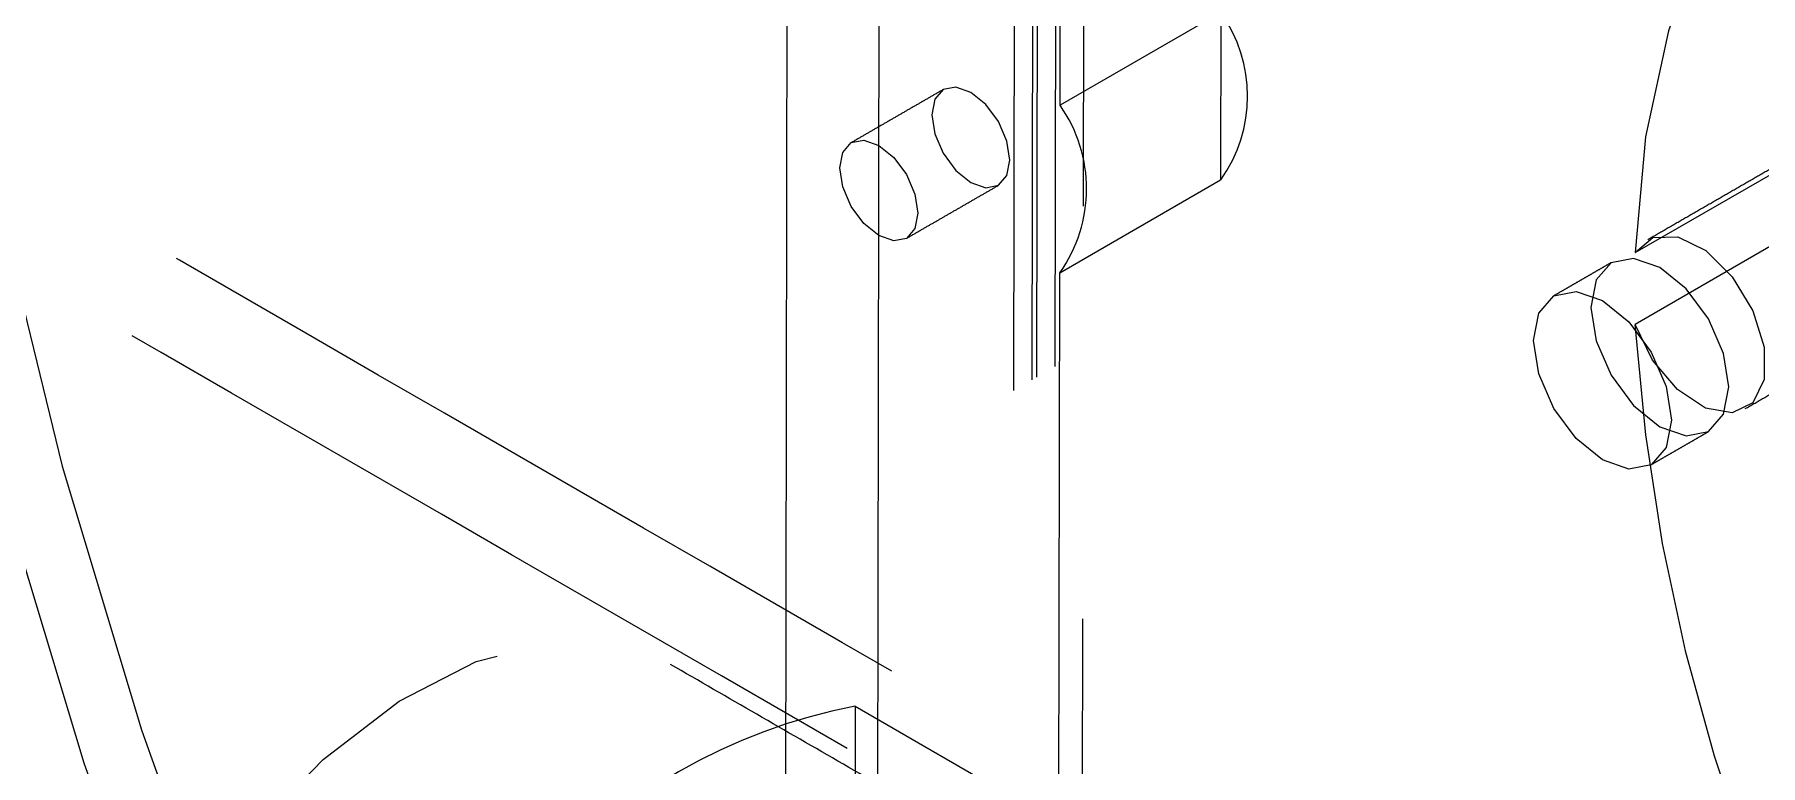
# Model space of a CAD drawing. Header units: millimetres. Extents: x 11 to 421, y 5 to 275.
# Drawn here: x 151.054 to 153.709, y 55.759 to 56.884 of the extents above; entities that cross this region are included whole.
import ezdxf

# ---------------------------------------------------------------- set-up
doc = ezdxf.new("R2010")
doc.units = ezdxf.units.MM
doc.linetypes.add('HIDDEN', pattern=[1.905, 1.27, -0.635])

msp = doc.modelspace()

# ---------------------------------------------------------------- linework, layer by layer
at = {"color": 7, "linetype": 'Continuous', "lineweight": 15}
for p, q in [((152.3457, 52.4076), (152.356, 58.7532)), ((152.2042, 52.3259), (152.2146, 58.6716)), ((152.6315, 56.7751), (152.634, 58.3329)), ((152.879, 56.918), (152.6315, 56.7751)), ((152.879, 56.918), (152.8785, 56.6603)), ((152.6311, 56.5174), (152.8785, 56.6603)), ((152.6281, 54.7108), (152.6311, 56.5174))]:
    msp.add_line(p, q, dxfattribs=at)
at = {"color": 7, "linetype": 'HIDDEN', "lineweight": 0}
for p, q in [((152.5823, 52.5427), (152.5914, 58.09)), ((152.554, 52.5264), (152.5631, 58.0736)), ((152.6177, 52.563), (152.6266, 58.0287)), ((152.5895, 52.5467), (152.5984, 58.0124)), ((152.6689, 57.8898), (152.6603, 52.5873)), ((153.5159, 56.5484), (153.7281, 56.6709)), ((153.7279, 56.5603), (153.5158, 56.4378)), ((152.3164, 55.8504), (153.8721, 54.9524)), ((152.3164, 55.8504), (152.3164, 55.7281))]:
    msp.add_line(p, q, dxfattribs=at)
at = {"color": 7, "linetype": 'Continuous', "lineweight": 15, "flags": 128}
for points in [[(151.9175, 60.4793), (151.835, 60.4288), (151.6284, 60.2738), (151.4413, 60.0893), (151.2749, 59.8767), (151.1303, 59.6372), (151.0083, 59.3724), (150.9099, 59.0839), (150.8354, 58.7736), (150.7856, 58.4434), (150.7606, 58.0954), (150.7606, 57.7318), (150.7856, 57.3549), (150.8354, 56.9672), (150.9099, 56.5709), (151.0083, 56.1687), (151.1303, 55.7631), (151.2749, 55.3567), (151.4413, 54.9519), (151.6284, 54.5515), (151.835, 54.1579), (152.0598, 53.7736), (152.2062, 53.5433)], [(151.3633, 59.9277), (151.2187, 59.6882), (151.0967, 59.4234), (150.9983, 59.1349), (150.9238, 58.8246), (150.874, 58.4944), (150.849, 58.1464), (150.849, 57.7828), (150.874, 57.406), (150.9238, 57.0182), (150.9983, 56.6219), (151.0967, 56.2197), (151.2187, 55.8141), (151.3633, 55.4077), (151.5297, 55.003), (151.7167, 54.6025), (151.9234, 54.2089), (152.1482, 53.8246), (152.2065, 53.7311)], [(152.4944, 56.795), (152.4714, 56.803), (152.4518, 56.7993), (152.4388, 56.7844), (152.4342, 56.7605), (152.4387, 56.7313), (152.4517, 56.7012), (152.4712, 56.6749), (152.4941, 56.6563), (152.5172, 56.6483), (152.5367, 56.652), (152.5497, 56.6669), (152.5544, 56.6908), (152.5498, 56.72), (152.5368, 56.7501), (152.5174, 56.7764), (152.4944, 56.795)]]:
    msp.add_lwpolyline(points, dxfattribs=at)
at = {"color": 7, "linetype": 'HIDDEN', "lineweight": 0, "flags": 128}
for points in [[(154.1412, 57.4433), (154.0091, 57.4094), (153.8894, 57.3507), (153.7839, 57.268), (153.6943, 57.1626), (153.6217, 57.0359), (153.5673, 56.8898), (153.5319, 56.7266), (153.5159, 56.5484)], [(152.353, 56.7134), (152.3759, 56.6947), (152.3954, 56.6684), (152.4084, 56.6384), (152.4129, 56.6092), (152.4083, 56.5853), (152.3953, 56.5704), (152.3757, 56.5666), (152.3527, 56.5747), (152.3297, 56.5933), (152.3103, 56.6196), (152.2973, 56.6497), (152.2927, 56.6788), (152.2974, 56.7027), (152.3104, 56.7177), (152.3299, 56.7214), (152.353, 56.7134)], [(153.5159, 56.5484), (153.543, 56.5718), (153.5814, 56.5729), (153.6246, 56.5515), (153.6654, 56.5113), (153.6971, 56.4589), (153.7143, 56.4031), (153.7142, 56.3532), (153.6969, 56.3174), (153.6651, 56.3018), (153.6242, 56.3089), (153.581, 56.3376), (153.5427, 56.3831), (153.5158, 56.4378)], [(153.6601, 56.3418), (153.652, 56.3933), (153.629, 56.4463), (153.5946, 56.4927), (153.554, 56.5255), (153.5134, 56.5396), (153.479, 56.5329), (153.456, 56.5065), (153.448, 56.4642), (153.456, 56.4127), (153.479, 56.3597), (153.5134, 56.3133), (153.554, 56.2805), (153.5946, 56.2664), (153.629, 56.2731), (153.652, 56.2996), (153.6601, 56.3418)], [(153.5717, 56.2908), (153.5636, 56.2486), (153.5406, 56.2221), (153.5062, 56.2154), (153.4656, 56.2295), (153.4251, 56.2623), (153.3907, 56.3087), (153.3677, 56.3617), (153.3596, 56.4132), (153.3677, 56.4554), (153.3907, 56.4819), (153.4251, 56.4886), (153.4656, 56.4745), (153.5062, 56.4417), (153.5406, 56.3953), (153.5636, 56.3423), (153.5717, 56.2908)], [(151.0967, 54.9273), (151.1095, 55.0707), (151.1473, 55.2222), (151.2084, 55.3747), (151.2899, 55.5211), (151.388, 55.6545), (151.4981, 55.7687), (151.615, 55.8584), (151.7333, 55.9193), (151.8475, 55.9486), (151.9522, 55.9449), (152.0425, 55.9085), (152.1143, 55.841), (152.164, 55.7455), (152.1895, 55.6265), (152.1895, 55.4897), (152.164, 55.3414), (152.1143, 55.1884), (152.0425, 55.0381), (151.9522, 54.8974), (151.8475, 54.7728), (151.7333, 54.6703), (151.615, 54.5946), (151.4981, 54.5492), (151.388, 54.5363), (151.2899, 54.5565), (151.2084, 54.6088), (151.1473, 54.6908), (151.1095, 54.7986), (151.0967, 54.9273)]]:
    msp.add_lwpolyline(points, dxfattribs=at)
at = {"color": 7, "linetype": 'HIDDEN', "lineweight": 0}
for centre, radius, start, end in [((152.6967, 56.7894), 0.2231, 324.6165, 35.1971), ((156.4573, 56.6337), 2.9481, 183.8109, 236.0646), ((152.4781, 54.9988), 0.8668, 100.7479, 139.2467)]:
    msp.add_arc(centre, radius, start, end, dxfattribs=at)
at = {"color": 7, "linetype": 'Continuous', "lineweight": 15}
msp.add_arc((152.4492, 56.6466), 0.2231, 324.6165, 35.1971, dxfattribs=at)
at = {"color": 7, "linetype": 'HIDDEN', "lineweight": 0}
for points in [[(163.8528, 49.1186), (150.0643, 57.0786)], [(152.4518, 56.7993), (152.3103, 56.7176)], [(163.9213, 49.2372), (150.8692, 56.7721)], [(153.7476, 56.6907), (153.5355, 56.5682)], [(152.3953, 56.5704), (152.5368, 56.652)], [(153.479, 56.5329), (153.3907, 56.4819)], [(153.6854, 56.3084), (153.8976, 56.4309)], [(153.5406, 56.2221), (153.629, 56.2731)], [(154.3542, 55.9395), (153.0107, 55.1639)], [(153.0964, 55.3004), (152.0322, 55.9148)]]:
    msp.add_open_spline(points, degree=1, dxfattribs=at)

doc.saveas('drawing.dxf')
